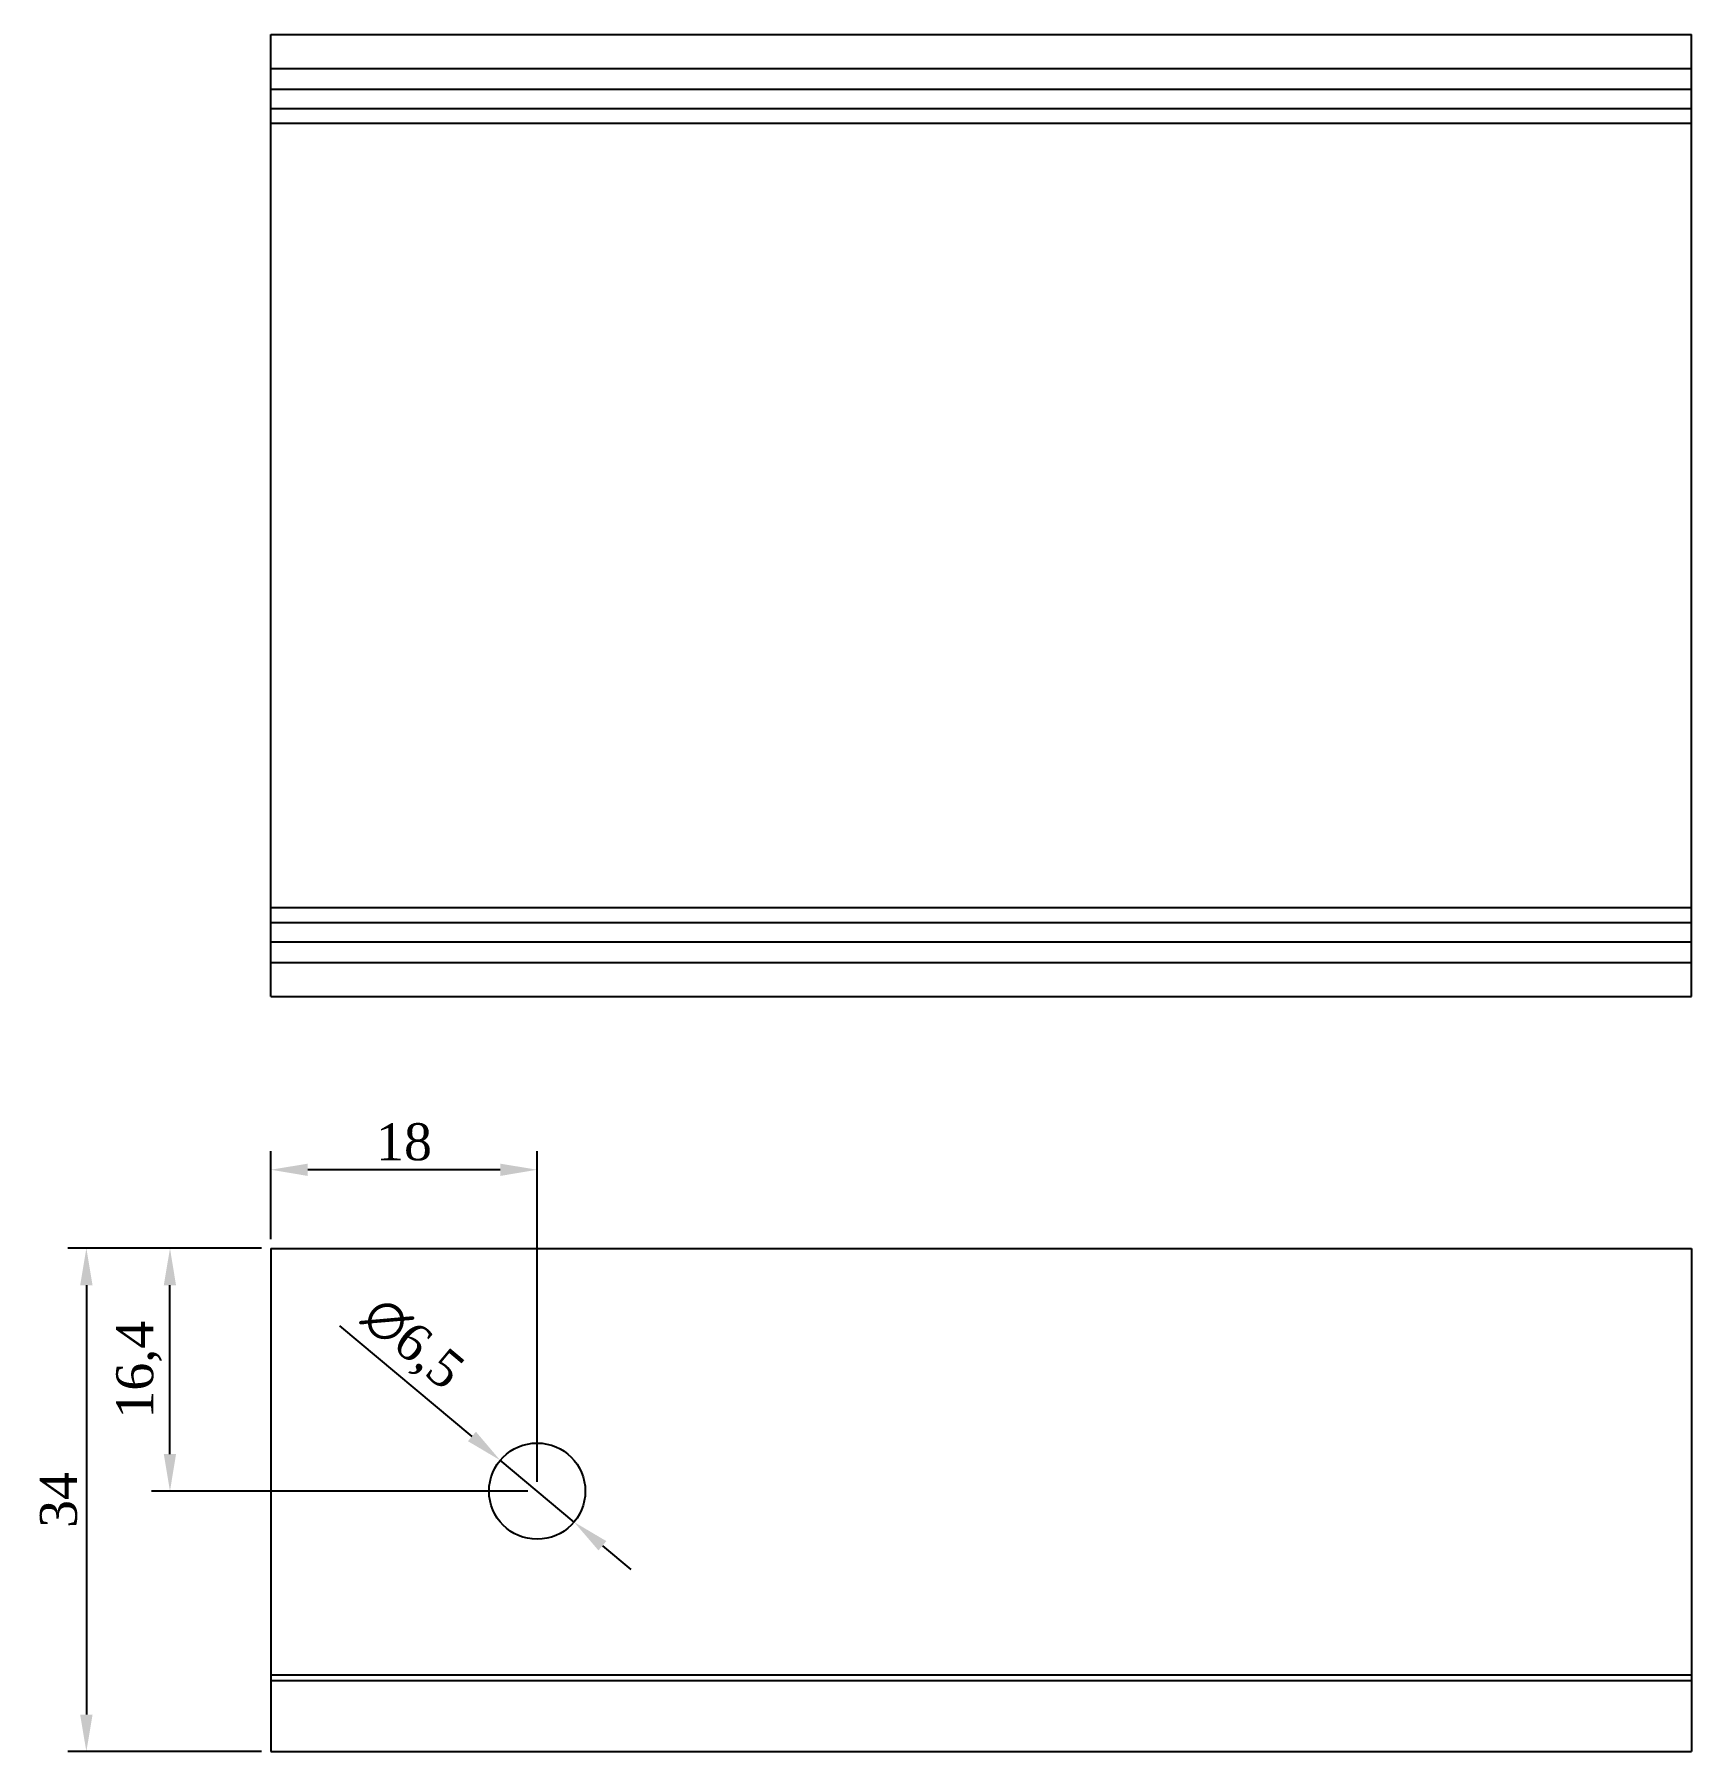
# Model space of a CAD drawing. Header units: millimetres. Extents: x 95 to 8422, y 499 to 941.
# Drawn here: x 4232.4 to 4344.4, y 825.2 to 941.2 of the extents above; entities that cross this region are included whole.
import ezdxf

# ---------------------------------------------------------------- set-up
doc = ezdxf.new("R2010")
doc.units = ezdxf.units.MM
doc.styles.get("Standard").update_dxf_attribs({"font": 'times.shx', "bigfont": 'gbcbig.shx'})
doc.dimstyles.new('ISO-25', dxfattribs={"dimtxt": 2.5, "dimasz": 2.5, "dimexe": 1.25, "dimexo": 0.625, "dimtad": 1, "dimtxsty": 'Standard', "dimcen": 2.5, "dimadec": 0, "dimazin": 0, "dimtfac": 1, "dimtmove": 0, "dimatfit": 3, "dimfxl": 0, "dimarcsym": 0})

# ---------------------------------------------------------------- blocks, each defined once
blk = doc.blocks.new('*D17')
at = {"color": 0, "lineweight": -2}
for p, q in [((4247.78, 859.21), (4240.35, 859.21)), ((4241.6, 845.31), (4241.6, 856.71)), ((4265.78, 842.81), (4240.35, 842.81))]:
    blk.add_line(p, q, dxfattribs=at)
at = {"color": 0}
for points in [[(4241.18, 856.71), (4242.01, 856.71), (4241.6, 859.21)], [(4241.18, 845.31), (4242.01, 845.31), (4241.6, 842.81)]]:
    blk.add_solid(points, dxfattribs=at)
at = {"layer": 'Defpoints', "color": 0}
for p in [(4241.6, 859.21), (4248.41, 859.21), (4266.41, 842.81)]:
    blk.add_point(p, dxfattribs=at)
at = {"color": 0, "insert": (4239.51, 851.01), "char_height": 2.5, "attachment_point": 5, "rotation": 90}
blk.add_mtext('16,4', dxfattribs=at)
blk = doc.blocks.new('*D18')
at = {"color": 0, "lineweight": -2}
for p, q in [((4247.78, 859.21), (4234.7, 859.21)), ((4235.95, 856.71), (4235.95, 827.71)), ((4247.78, 825.21), (4234.7, 825.21))]:
    blk.add_line(p, q, dxfattribs=at)
at = {"color": 0}
for points in [[(4235.53, 856.71), (4236.37, 856.71), (4235.95, 859.21)], [(4235.53, 827.71), (4236.37, 827.71), (4235.95, 825.21)]]:
    blk.add_solid(points, dxfattribs=at)
at = {"layer": 'Defpoints', "color": 0}
for p in [(4248.41, 859.21), (4235.95, 825.21), (4248.41, 825.21)]:
    blk.add_point(p, dxfattribs=at)
at = {"color": 0, "insert": (4234.08, 842.21), "char_height": 2.5, "attachment_point": 5, "rotation": 90}
blk.add_mtext('34', dxfattribs=at)
blk = doc.blocks.new('*D19')
at = {"color": 0, "lineweight": -2}
for p, q in [((4248.41, 859.83), (4248.41, 865.77)), ((4266.41, 843.43), (4266.41, 865.77)), ((4263.91, 864.52), (4250.91, 864.52))]:
    blk.add_line(p, q, dxfattribs=at)
at = {"color": 0}
for points in [[(4250.91, 864.93), (4250.91, 864.1), (4248.41, 864.52)], [(4263.91, 864.93), (4263.91, 864.1), (4266.41, 864.52)]]:
    blk.add_solid(points, dxfattribs=at)
at = {"layer": 'Defpoints', "color": 0}
for p in [(4248.41, 864.52), (4248.41, 859.21), (4266.41, 842.81)]:
    blk.add_point(p, dxfattribs=at)
at = {"color": 0, "insert": (4257.41, 866.39), "char_height": 2.5, "attachment_point": 5}
blk.add_mtext('18', dxfattribs=at)
blk = doc.blocks.new('*D20')
at = {"color": 0, "lineweight": -2}
for p, q in [((4253.05, 853.98), (4262, 846.5)), ((4268.9, 840.72), (4263.91, 844.89)), ((4270.82, 839.12), (4272.73, 837.51))]:
    blk.add_line(p, q, dxfattribs=at)
at = {"color": 0}
for points in [[(4262.27, 846.82), (4261.73, 846.18), (4263.91, 844.89)], [(4271.08, 839.43), (4270.55, 838.8), (4268.9, 840.72)]]:
    blk.add_solid(points, dxfattribs=at)
at = {"layer": 'Defpoints', "color": 0}
for p in [(4263.91, 844.89), (4268.9, 840.72)]:
    blk.add_point(p, dxfattribs=at)
at = {"color": 0, "insert": (4257.9, 852.64), "char_height": 2.5, "attachment_point": 5, "rotation": 320.0743}
blk.add_mtext('∅6,5', dxfattribs=at)

msp = doc.modelspace()

# ---------------------------------------------------------------- linework, layer by layer
for p, q in [((4248.407, 941.226), (4344.407, 941.226)), ((4248.407, 876.226), (4248.407, 941.226)), ((4344.407, 876.226), (4344.407, 941.226)), ((4248.407, 938.926), (4344.407, 938.926)), ((4248.407, 937.526), (4344.407, 937.526)), ((4248.407, 936.226), (4344.407, 936.226)), ((4248.407, 935.226), (4344.407, 935.226)), ((4248.407, 882.226), (4344.407, 882.226)), ((4248.407, 881.226), (4344.407, 881.226)), ((4248.407, 879.926), (4344.407, 879.926)), ((4248.407, 878.526), (4344.407, 878.526)), ((4248.407, 876.226), (4344.407, 876.226)), ((4248.407, 876.226), (4344.407, 876.226)), ((4248.407, 859.206), (4248.407, 825.206)), ((4248.407, 859.206), (4344.407, 859.206)), ((4344.407, 859.206), (4344.407, 825.206)), ((4248.407, 830.406), (4344.407, 830.406)), ((4248.407, 830.006), (4344.407, 830.006)), ((4248.407, 825.206), (4344.407, 825.206))]:
    msp.add_line(p, q)
msp.add_circle((4266.407, 842.806), 3.25)

# ---------------------------------------------------------------- dimensions: what is measured, and where the dimension line sits
at = {"color": 1}
dim = msp.add_linear_dim(base=(4248.407, 864.517), p1=(4266.407, 842.806), p2=(4248.407, 859.206), dimstyle='ISO-25', dxfattribs=at)
dim.commit()
dim.dimension.update_dxf_attribs({"geometry": '*D19', "text_midpoint": (4257.407, 866.392)})
for base, p1, p2, picture, middle in [((4235.951, 825.206), (4248.407, 859.206), (4248.407, 825.206), '*D18', (4234.076, 842.206)), ((4241.595, 859.206), (4266.407, 842.806), (4248.407, 859.206), '*D17', (4239.512, 851.006))]:
    dim = msp.add_linear_dim(base=base, p1=p1, p2=p2, angle=90, dimstyle='ISO-25', dxfattribs=at)
    dim.commit()
    dim.dimension.update_dxf_attribs({"geometry": picture, "text_midpoint": middle})
dim = msp.add_diameter_dim_2p(p1=(4268.9, 840.72), p2=(4263.915, 844.891), dimstyle='ISO-25', dxfattribs=at)
dim.commit()
dim.dimension.update_dxf_attribs({"geometry": '*D20', "text_midpoint": (4257.903, 852.64)})

doc.saveas('drawing.dxf')
